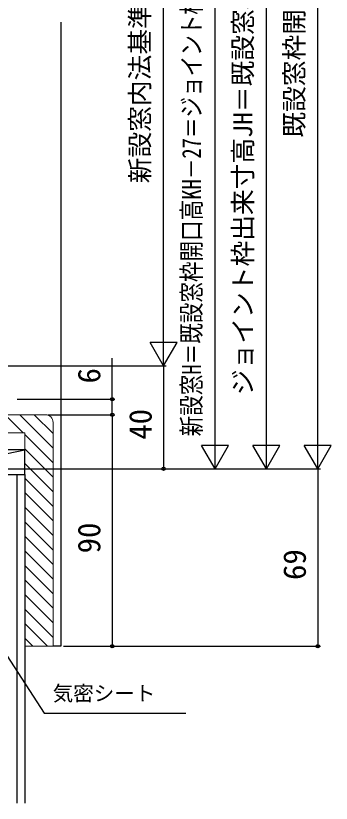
# Model space of a CAD drawing. Units: millimetres, scale not verified. Extents: x -525 to 525, y -783 to 778.
# Drawn here: x 177.4 to 300.2, y -134.8 to 171.3 of the extents above; entities that cross this region are included whole.
import ezdxf
from ezdxf.enums import TextEntityAlignment as Align

# ---------------------------------------------------------------- set-up
doc = ezdxf.new("R2010")
doc.units = ezdxf.units.MM
doc.header["$LTSCALE"] = 4
doc.layers.add('0-8_YKK_D', color=6, linetype='Continuous')
doc.layers.add('0-A_YSS_K', color=3, linetype='Continuous')
doc.layers.add('0-B_YSS_KE', color=3, linetype='Continuous', lineweight=18)
doc.styles.add('ＭＳ ゴシック', font='')
doc.styles.get('ＭＳ ゴシック').set_extended_font_data('MS Gothic')

msp = doc.modelspace()

# ---------------------------------------------------------------- linework, layer by layer
at = {"layer": '0-8_YKK_D'}
for p, q in [((294.947, 5.7), (294.947, 361.7)), ((274.947, 5.7), (274.947, 351.7)), ((254.947, 5.7), (254.947, 334.7)), ((234.947, 45.7), (234.947, 304.7)), ((234.947, 35.2), (234.947, 53.386)), ((234.947, 35.2), (229.697, 44.293)), ((240.197, 44.293), (229.697, 44.293)), ((234.947, 35.2), (240.197, 44.293)), ((121.047, 35.2), (235.947, 35.2)), ((121.047, 35.2), (235.947, 35.2)), ((234.947, 35.2), (234.947, -4.8)), ((177.947, 22.2), (215.947, 22.2)), ((189.947, 16.2), (215.947, 16.2)), ((189.947, 16.2), (215.947, 16.2)), ((214.947, 16.2), (214.947, -73.8)), ((254.947, -4.8), (254.947, 13.386)), ((274.947, -4.8), (274.947, 13.386)), ((294.947, -4.8), (294.947, 13.386)), ((254.947, -4.8), (249.697, 4.293)), ((260.197, 4.293), (249.697, 4.293)), ((254.947, -4.8), (260.197, 4.293)), ((274.947, -4.8), (269.697, 4.293)), ((280.197, 4.293), (269.697, 4.293)), ((274.947, -4.8), (280.197, 4.293)), ((294.947, -4.8), (289.697, 4.293)), ((300.197, 4.293), (289.697, 4.293)), ((294.947, -4.8), (300.197, 4.293)), ((79.947, -4.8), (295.947, -4.8)), ((134.697, -4.8), (255.947, -4.8)), ((135.447, -4.8), (235.947, -4.8)), ((135.447, -4.8), (295.947, -4.8)), ((135.947, -4.8), (275.947, -4.8)), ((294.947, -4.8), (294.947, -73.8)), ((195.947, -73.8), (215.947, -73.8)), ((195.947, -73.8), (295.947, -73.8))]:
    msp.add_line(p, q, dxfattribs=at)
for points in [[(214.947, 16.2), (214.947, 22.2), (214.947, 38.118)], [(127.417, -5.8), (128.806, -7.939), (188.464, -99.804), (243.65, -99.804)]]:
    msp.add_lwpolyline(points, dxfattribs=at)
for centre in [(214.947, 22.2), (214.947, 16.2), (214.947, 16.2), (234.947, -4.8), (214.947, -73.8), (294.947, -73.8)]:
    msp.add_circle(centre, 0.637, dxfattribs=at)
at = {"layer": '0-A_YSS_K'}
for p, q in [((180.286, 9.2), (173.286, 16.2)), ((191.947, 3.196), (178.943, 16.2)), ((191.947, 8.853), (184.6, 16.2)), ((191.947, -2.461), (180.947, 8.539)), ((134.947, -7.1), (180.947, 2.6)), ((191.947, -8.118), (180.947, 2.882)), ((191.947, -13.775), (180.947, -2.775)), ((171.947, -7.1), (180.947, -7.1)), ((177.947, -134.8), (177.947, -7.1)), ((180.947, -7.1), (180.947, -134.8)), ((191.947, -19.432), (180.947, -8.432)), ((191.947, -25.089), (180.947, -14.089)), ((191.947, -30.745), (180.947, -19.745)), ((191.947, -36.402), (180.947, -25.402)), ((191.947, -42.059), (180.947, -31.059)), ((191.947, -47.716), (180.947, -36.716)), ((191.947, -53.373), (180.947, -42.373)), ((191.947, -59.03), (180.947, -48.03)), ((191.947, -64.687), (180.947, -53.687)), ((191.947, -70.343), (180.947, -59.343)), ((189.747, -73.8), (180.947, -65)), ((184.09, -73.8), (180.947, -70.657))]:
    msp.add_line(p, q, dxfattribs=at)
msp.add_lwpolyline([(194.947, 168.7), (194.947, -73.8), (191.947, -73.8)], dxfattribs=at)
msp.add_lwpolyline([(180.947, 2.6), (134.947, 2.6), (134.947, -7.1), (180.947, -7.1)], close=True, dxfattribs=at)
at = {"layer": '0-B_YSS_KE'}
msp.add_lwpolyline([(191.947, 13.2), (191.947, -73.8), (180.947, -73.8), (180.947, 9.2), (166.947, 9.2), (166.947, 16.2), (188.947, 16.2)], dxfattribs=at)
msp.add_arc((188.947, 13.2), 3, 0.00001, 89.99999, dxfattribs=at)

# ---------------------------------------------------------------- texts
at = {"layer": '0-8_YKK_D', "style": 'ＭＳ ゴシック'}
for s, height, p in [('ジョイント枠出来寸高JH＝既設窓枠開口高KH－10', 7.331, (271.64, 23.813)), ('既設窓枠開口高KH', 7.331, (291.64, 123.87)), ('新設窓内法基準寸法h', 7.331, (231.583, 106.137)), ('6', 8.798, (212.947, 28.345)), ('40', 8.798, (232.947, 6.473)), ('90', 8.798, (212.947, -37.698)), ('69', 8.798, (292.947, -48.027))]:
    msp.add_text(s, height=height, rotation=90, dxfattribs=at).set_placement(p, align=Align.BOTTOM_LEFT)
at = {"layer": '0-8_YKK_D', "style": 'ＭＳ ゴシック', "width": 0.8}
msp.add_text('新設窓H＝既設窓枠開口高KH－27＝ジョイント枠出来寸高JH－17', height=7.331, rotation=90, dxfattribs=at).set_placement((251.64, 7.768), align=Align.BOTTOM_LEFT)
at = {"layer": '0-8_YKK_D', "style": 'ＭＳ ゴシック'}
msp.add_text('気密シート', height=5.865, dxfattribs=at).set_placement((191.741, -96.759), align=Align.BOTTOM_LEFT)

doc.saveas('drawing.dxf')
